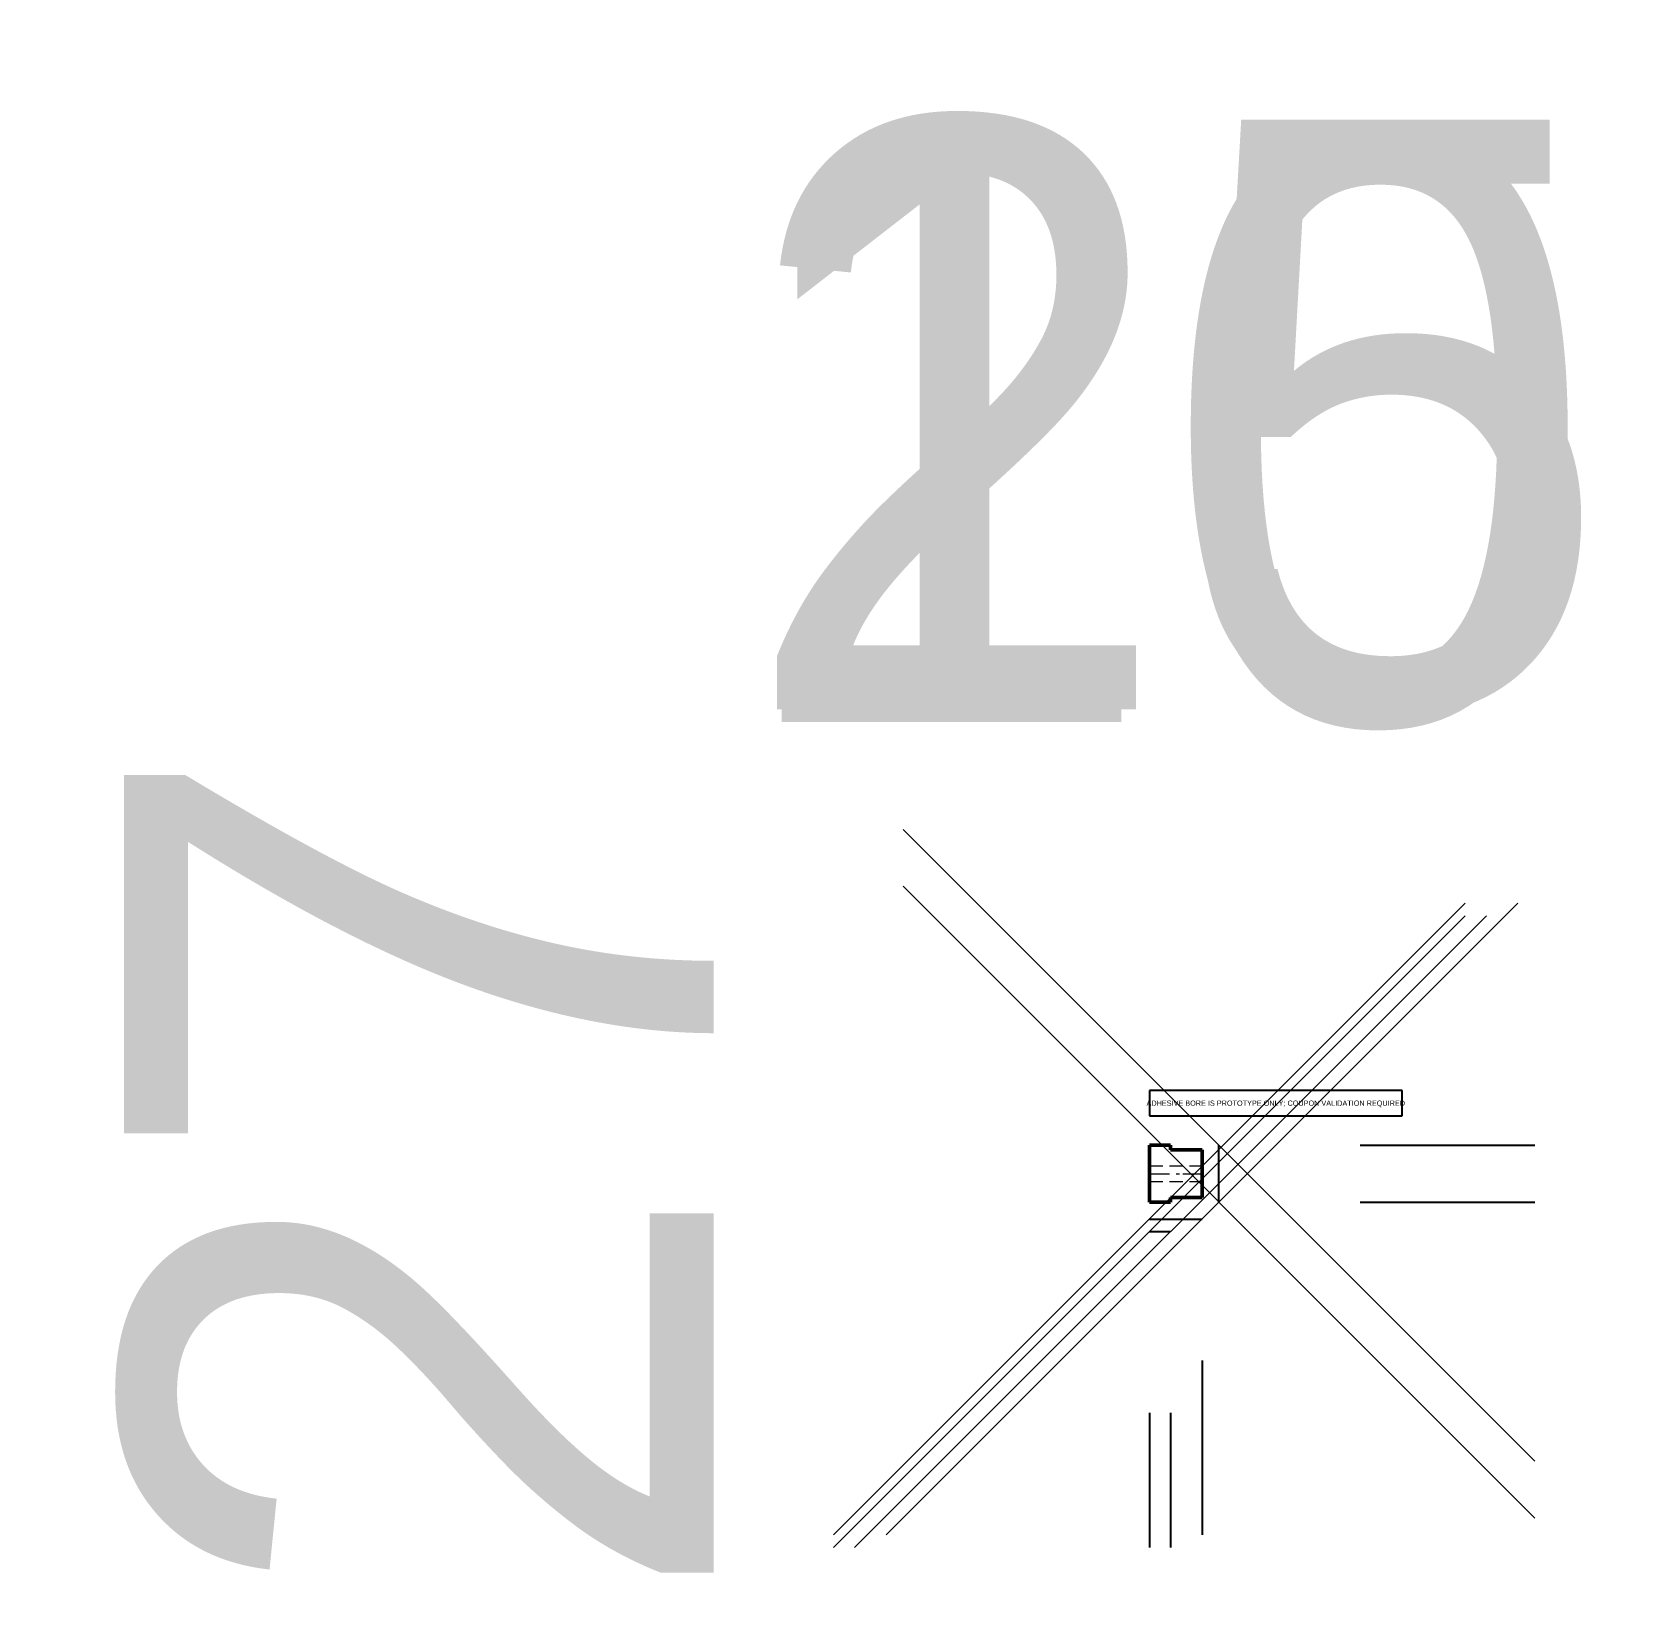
# Model space of a CAD drawing. Header units: millimetres. Extents: x -531 to 225, y -199 to 556.
import ezdxf
from ezdxf.enums import TextEntityAlignment as Align

# ---------------------------------------------------------------- set-up
doc = ezdxf.new("R2010")
doc.units = ezdxf.units.MM
doc.linetypes.add('CENTER2', pattern=[15.875, 9.525, -3.175, 1.5875, -1.5875])
doc.linetypes.add('DASHED2', pattern=[9.525, 6.35, -3.175])
for name, color, linetype, lineweight in [('CENTER', 4, 'CENTER2', 13), ('DIMENSION', 3, 'CONTINUOUS', 18), ('HIDDEN', 8, 'DASHED2', 18), ('NOTE_FRAME', 6, 'CONTINUOUS', 25), ('NOTES', 7, 'CONTINUOUS', 18), ('OUTLINE', 7, 'CONTINUOUS', 50)]:
    doc.layers.add(name, color=color, linetype=linetype, lineweight=lineweight)
doc.dimstyles.new('AICAD_MECH', dxfattribs={"dimtxt": 280, "dimasz": 180, "dimexe": 150, "dimexo": 100, "dimgap": 90, "dimtad": 1, "dimdec": 0, "dimtsz": 150, "dimcen": 2.5, "dimazin": 3, "dimtfac": 1, "dimtmove": 0, "dimatfit": 3})

msp = doc.modelspace()

# ---------------------------------------------------------------- linework, layer by layer
at = {"layer": 'CENTER'}
msp.add_line((0, 13.5), (25, 13.5), dxfattribs=at)
at = {"layer": 'HIDDEN'}
for p, q in [((0, 17.2), (25, 17.2)), ((0, 9.8), (25, 9.8))]:
    msp.add_line(p, q, dxfattribs=at)
at = {"layer": 'NOTE_FRAME'}
for p, q in [((120, 53), (0, 53)), ((0, 53), (0, 41)), ((120, 41), (120, 53)), ((0, 41), (120, 41))]:
    msp.add_line(p, q, dxfattribs=at)
at = {"layer": 'OUTLINE'}
for p, q in [((10, 27), (0, 27)), ((0, 27), (0, 0)), ((10, 24.8), (10, 27)), ((25, 24.8), (10, 24.8)), ((25, 2.2), (25, 24.8)), ((0, 0), (10, 0)), ((10, 0), (10, 2.2)), ((10, 2.2), (25, 2.2))]:
    msp.add_line(p, q, dxfattribs=at)

# ---------------------------------------------------------------- texts
at = {"layer": 'NOTES'}
msp.add_text('ADHESIVE BORE IS PROTOTYPE ONLY; COUPON VALIDATION REQUIRED', height=2.5, dxfattribs=at).set_placement((60, 47), align=Align.MIDDLE_CENTER)

# ---------------------------------------------------------------- dimensions: what is measured, and where the dimension line sits
at = {"layer": 'DIMENSION'}
for base, p2 in [((0, -8), (25, 24.8)), ((0, -14), (10, 0))]:
    msp.add_linear_dim(base=base, p1=(0, 0), p2=p2, dimstyle='AICAD_MECH', dxfattribs=at).render()
msp.add_linear_dim(base=(33, 0), p1=(0, 0), p2=(0, 27), angle=90, dimstyle='AICAD_MECH', dxfattribs=at).render()

doc.saveas('drawing.dxf')
